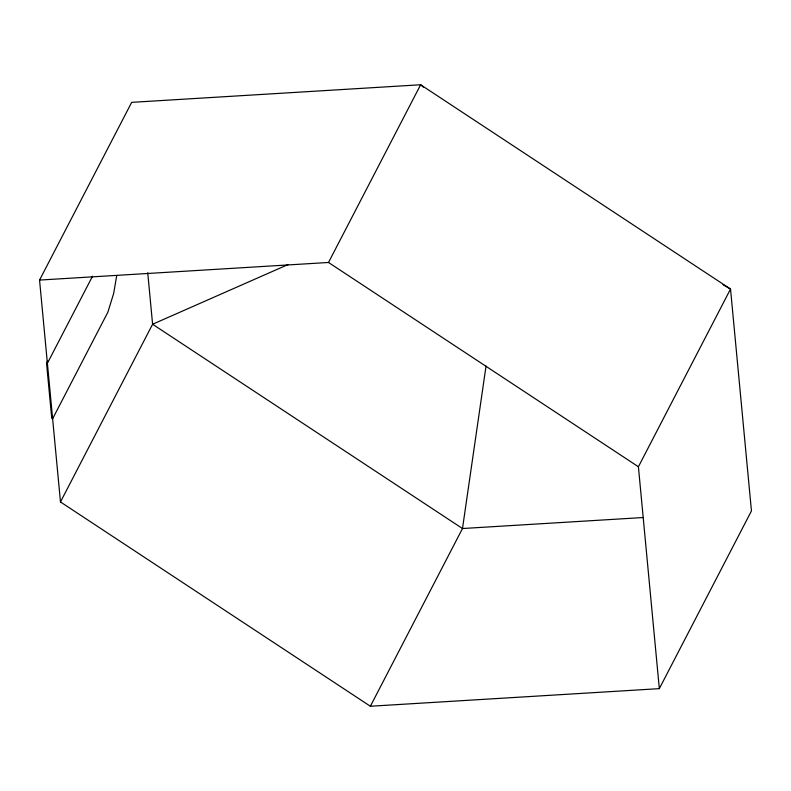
<?xml version="1.0" encoding="UTF-8"?>
<svg xmlns="http://www.w3.org/2000/svg" width="791" height="791" viewBox="0 0 791 791"><rect width="100%" height="100%" fill="white"/><g stroke="black" fill="none" stroke-linecap="round" stroke-linejoin="round"><path stroke-width="1.19" d="M486.04 366.045L462.488 528.526L370.366 706.244L60.472 501.959L39.55 280.073L131.672 102.355L420.634 84.756L730.528 289.041L751.45 510.927L659.328 688.645L370.366 706.244M116.653 275.99L113.657 293.451L107.902 312.119L52.631 418.746L51.761 418.479L46.531 363.01L47.658 360.834M92.517 276.227L47.401 363.277L46.531 363.01M60.472 501.959L152.594 324.241L147.739 272.757M39.55 280.073L328.512 262.474L420.634 84.756L423.442 87.119M659.328 688.645L638.406 466.759L730.528 289.041L723.063 284.73M288.171 264.51L152.594 324.241L462.488 528.526L643.241 517.522M328.512 262.474L638.406 466.759"/></g></svg>
